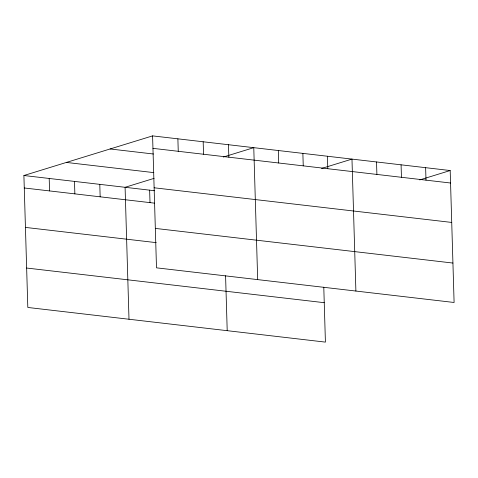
<?xml version="1.0" encoding="UTF-8"?>
<svg xmlns="http://www.w3.org/2000/svg" width="478" height="478" viewBox="0 0 478 478"><rect width="100%" height="100%" fill="white"/><g stroke="black" fill="none" stroke-linecap="round" stroke-linejoin="round"><path stroke-width="0.72" d="M323.785 287.176L325.416 342.117L27.814 307.462L23.9 175.516L152.584 135.883L450.186 170.538L454.1 302.484L156.497 267.835L152.584 135.883M154.101 178.36L125.087 187.298L129 319.244M223.334 157.041L253.77 147.666L257.684 279.612M321.545 168.477L351.975 159.102L355.895 291.048M419.75 179.913L450.186 170.538M152.954 148.353L450.557 183.008M110.119 148.963L153.48 154.012M66.364 162.436L153.82 172.618M154.125 187.782L451.722 222.437M23.9 175.516L154.693 190.746M24.27 187.979L154.34 203.126M155.332 228.406L452.929 263.055M25.442 227.409L156.228 242.639M26.649 268.033L324.245 302.688M425.629 167.682L426 180.146M401.078 164.82L401.448 177.29M376.527 161.964L376.897 174.428M327.424 156.246L327.794 168.71M302.873 153.384L303.243 165.854M278.321 150.528L278.692 162.998M228.472 144.72L228.843 157.19M225.58 275.74L227.205 330.68M203.174 141.775L203.544 154.245M177.882 138.829L178.252 151.299M149.638 190.154L150.008 202.624M99.788 184.353L100.159 196.816M74.49 181.407L74.861 193.871M49.198 178.461L49.569 190.925"/></g></svg>
